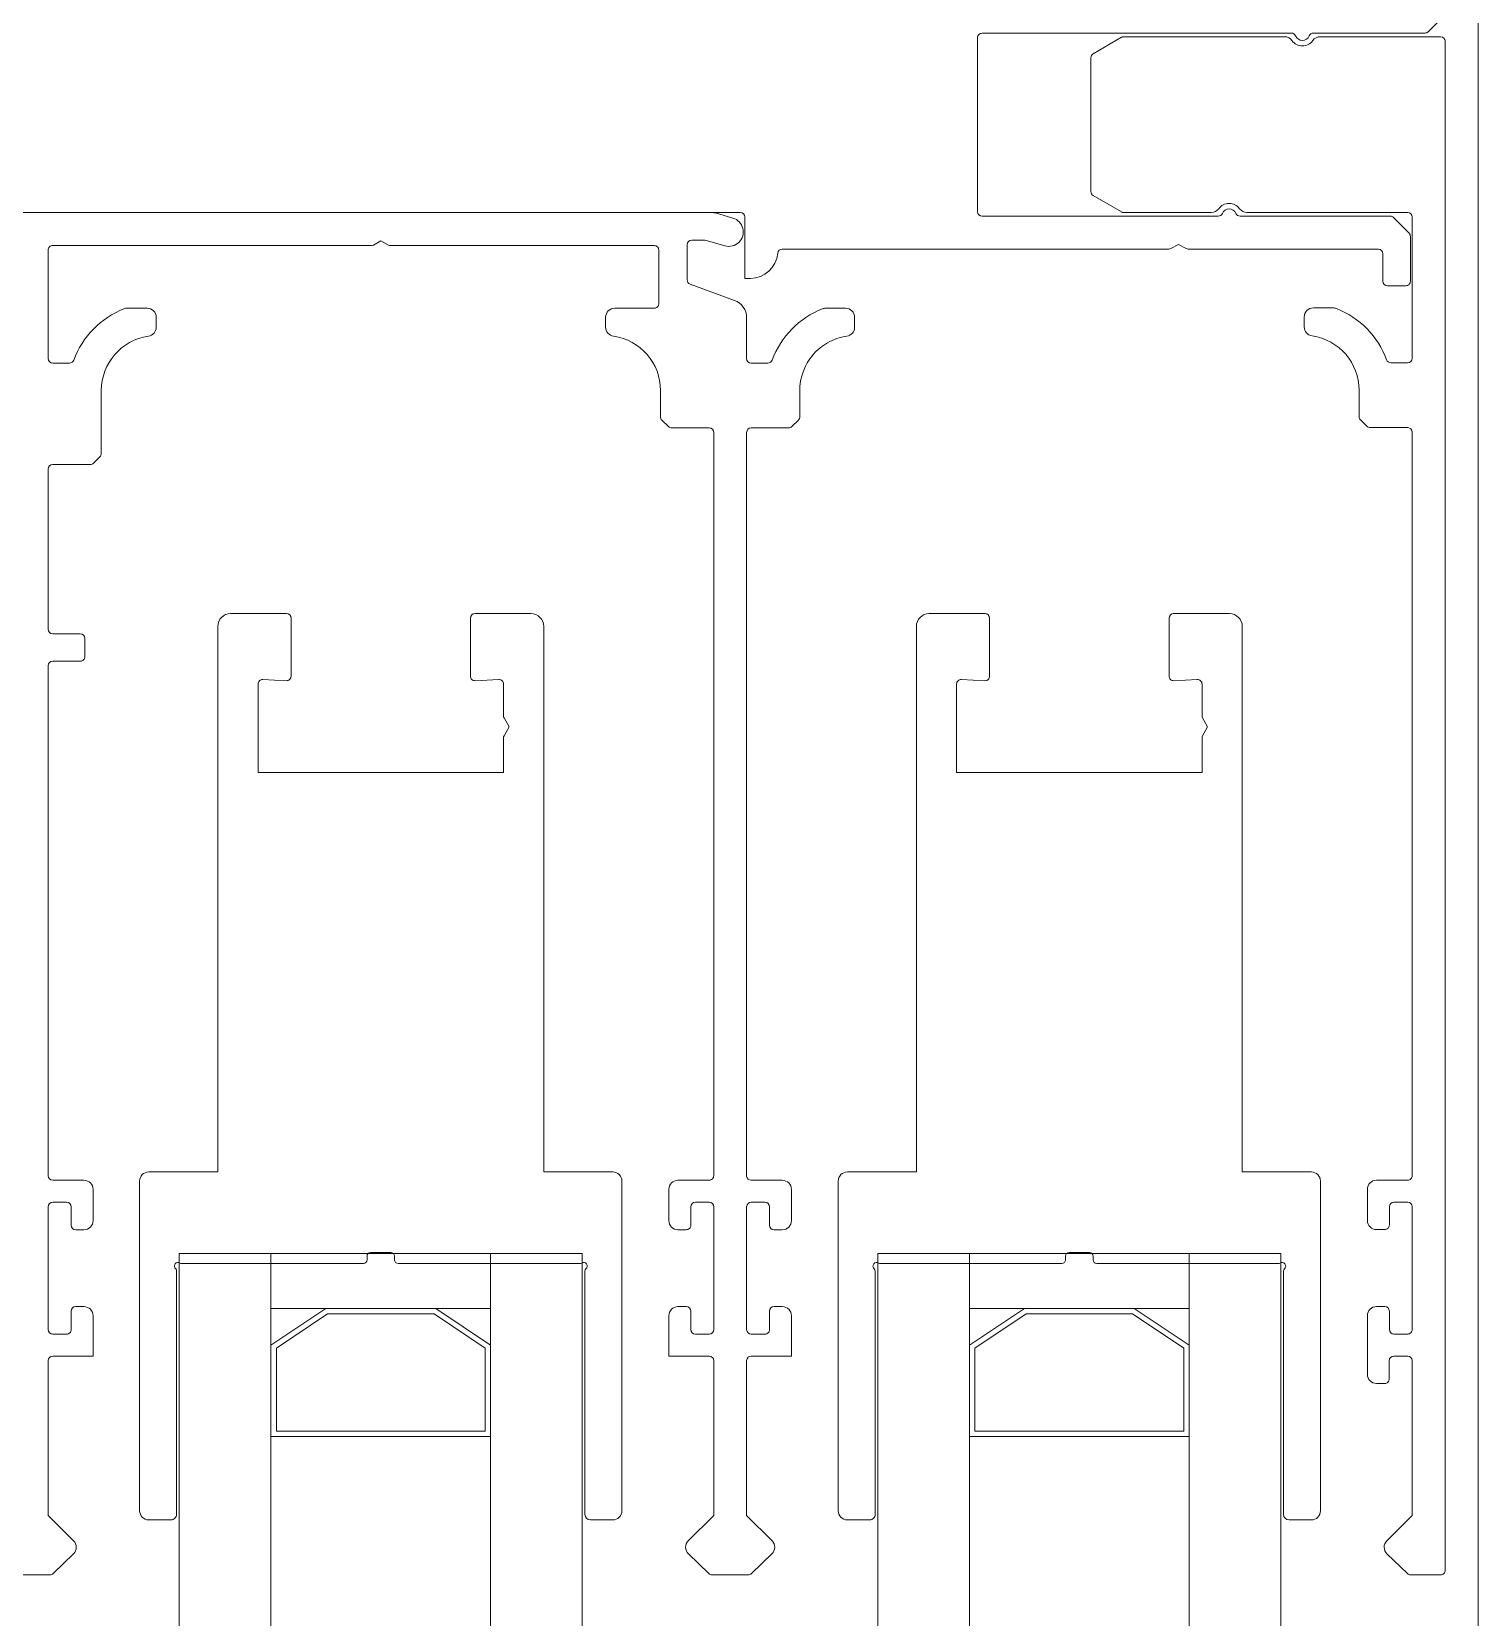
# Model space of a CAD drawing. Header units: centimetres. Extents: x 394264 to 551709, y 50011 to 59011.
# Drawn here: x 518589.61 to 518597.51, y 53870.54 to 53879.19 of the extents above; entities that cross this region are included whole.
import ezdxf
from ezdxf.enums import TextEntityAlignment as Align

# ---------------------------------------------------------------- set-up
doc = ezdxf.new("R2010")
doc.units = ezdxf.units.CM
doc.layers.get('0').update_dxf_attribs({"lineweight": 9})
for name, color, linetype, lineweight in [('0-KRCN-MİMARİ-220526', 8, 'Continuous', 9), ('A_Pencere Doğrama-Ex', 140, 'Continuous', 15), ('M00_Mahal_No$0$MH_Alan', 51, 'Continuous', 9)]:
    doc.layers.add(name, color=color, linetype=linetype, lineweight=lineweight)
doc.styles.add('M00_Mahal_No$0$Kalin01', font='swissk.ttf')
doc.styles.add('M00_Mahal_No$0$Normal', font='swiss.ttf')
doc.styles.add('MAHAL', font='swissc.ttf')

# ---------------------------------------------------------------- blocks, each defined once
blk = doc.blocks.new('1_etap')
at = {"color": 8}
for p, q in [((1439.8119, 1559.9127), (1439.7266, 1559.8273)), ((1439.8119, 1559.9127), (1439.7266, 1559.8273)), ((1438.9795, 1559.82), (1437.2908, 1559.82)), ((1438.9795, 1559.82), (1437.2908, 1559.82)), ((1439.7089, 1559.82), (1439.0995, 1559.82)), ((1439.7089, 1559.82), (1439.0995, 1559.82)), ((1437.2658, 1559.795), (1437.2658, 1558.845)), ((1437.2658, 1559.795), (1437.2658, 1558.845)), ((1438.0517, 1559.7967), (1437.8968, 1559.7072)), ((1438.0517, 1559.7967), (1437.8968, 1559.7072)), ((1438.9418, 1559.8), (1438.0642, 1559.8)), ((1438.9418, 1559.8), (1438.0642, 1559.8)), ((1439.7943, 1559.8), (1439.1367, 1559.8)), ((1439.7943, 1559.8), (1439.1367, 1559.8)), ((1439.8193, 1551.425), (1439.8193, 1559.775)), ((1439.8193, 1551.425), (1439.8193, 1559.775)), ((1437.8843, 1559.6856), (1437.8843, 1558.9544)), ((1437.8843, 1559.6856), (1437.8843, 1558.9544)), ((1437.8968, 1558.9328), (1438.0517, 1558.8433)), ((1437.8968, 1558.9328), (1438.0517, 1558.8433)), ((1435.9698, 1558.84), (1430.4643, 1558.84)), ((1435.9698, 1558.84), (1430.4643, 1558.84)), ((1435.796, 1558.84), (1430.5691, 1558.84)), ((1435.796, 1558.84), (1430.5691, 1558.84)), ((1435.9292, 1558.8095), (1435.8519, 1558.832)), ((1435.9292, 1558.8095), (1435.8519, 1558.832)), ((1435.9948, 1558.48), (1435.9948, 1558.815)), ((1435.9948, 1558.48), (1435.9948, 1558.815)), ((1437.2908, 1558.82), (1438.5795, 1558.82)), ((1437.2908, 1558.82), (1438.5795, 1558.82)), ((1438.0642, 1558.84), (1438.5418, 1558.84)), ((1438.0642, 1558.84), (1438.5418, 1558.84)), ((1438.6995, 1558.82), (1439.5189, 1558.82)), ((1438.6995, 1558.82), (1439.5189, 1558.82)), ((1438.7367, 1558.84), (1439.6143, 1558.84)), ((1438.7367, 1558.84), (1439.6143, 1558.84)), ((1439.5366, 1558.8127), (1439.6219, 1558.7273)), ((1439.5366, 1558.8127), (1439.6219, 1558.7273)), ((1439.6393, 1558.815), (1439.6392, 1558.0441)), ((1439.6393, 1558.815), (1439.6392, 1558.0441)), ((1434.0071, 1558.6846), (1433.9656, 1558.6625)), ((1434.0071, 1558.6846), (1433.9656, 1558.6625)), ((1434.0486, 1558.6625), (1434.0071, 1558.6846)), ((1434.0486, 1558.6625), (1434.0071, 1558.6846)), ((1435.7045, 1558.6898), (1435.7628, 1558.6897)), ((1435.7045, 1558.6898), (1435.7628, 1558.6897)), ((1435.7907, 1558.6857), (1435.8852, 1558.6582)), ((1435.7907, 1558.6857), (1435.8852, 1558.6582)), ((1439.6293, 1558.7096), (1439.6293, 1558.465)), ((1439.6293, 1558.7096), (1439.6293, 1558.465)), ((1432.1899, 1558.6346), (1432.19, 1558.0426)), ((1432.1899, 1558.6346), (1432.19, 1558.0426)), ((1433.9539, 1558.6596), (1432.2149, 1558.6596)), ((1433.9539, 1558.6596), (1432.2149, 1558.6596)), ((1435.4994, 1558.6596), (1434.0604, 1558.6596)), ((1435.4994, 1558.6596), (1434.0604, 1558.6596)), ((1435.5244, 1558.3426), (1435.5244, 1558.6346)), ((1435.5244, 1558.3426), (1435.5244, 1558.6346)), ((1435.6793, 1558.4723), (1435.6794, 1558.6598)), ((1435.6793, 1558.4723), (1435.6794, 1558.6598)), ((1435.6794, 1558.6598), (1435.6795, 1558.6648)), ((1435.6794, 1558.6598), (1435.6795, 1558.6648)), ((1438.3092, 1558.64), (1436.1991, 1558.64)), ((1438.3092, 1558.64), (1436.1991, 1558.64)), ((1438.3625, 1558.665), (1438.321, 1558.6429)), ((1438.3625, 1558.665), (1438.321, 1558.6429)), ((1438.404, 1558.6429), (1438.3625, 1558.665)), ((1438.404, 1558.6429), (1438.3625, 1558.665)), ((1439.4543, 1558.64), (1438.4157, 1558.64)), ((1439.4543, 1558.64), (1438.4157, 1558.64)), ((1439.4793, 1558.465), (1439.4793, 1558.615)), ((1439.4793, 1558.465), (1439.4793, 1558.615)), ((1435.9384, 1558.3603), (1435.6957, 1558.4488)), ((1435.9384, 1558.3603), (1435.6957, 1558.4488)), ((1436.0248, 1558.48), (1435.9948, 1558.48)), ((1436.0248, 1558.48), (1435.9948, 1558.48)), ((1439.6043, 1558.44), (1439.5043, 1558.44)), ((1439.6043, 1558.44), (1439.5043, 1558.44)), ((1432.6222, 1558.3176), (1432.73, 1558.3176)), ((1432.6222, 1558.3176), (1432.73, 1558.3176)), ((1432.78, 1558.2676), (1432.78, 1558.214)), ((1432.78, 1558.2676), (1432.78, 1558.214)), ((1435.2342, 1558.214), (1435.2342, 1558.2676)), ((1435.2342, 1558.214), (1435.2342, 1558.2676)), ((1435.2842, 1558.3176), (1435.4994, 1558.3176)), ((1435.2842, 1558.3176), (1435.4994, 1558.3176)), ((1436.004, 1558.0427), (1436.0042, 1558.2663)), ((1436.004, 1558.0427), (1436.0042, 1558.2663)), ((1436.5442, 1558.3174), (1436.4364, 1558.3174)), ((1436.5442, 1558.3174), (1436.4364, 1558.3174)), ((1436.5941, 1558.2138), (1436.5942, 1558.2673)), ((1436.5941, 1558.2138), (1436.5942, 1558.2673)), ((1439.0492, 1558.2691), (1439.0492, 1558.2155)), ((1439.0492, 1558.2691), (1439.0492, 1558.2155)), ((1439.207, 1558.3191), (1439.0992, 1558.3191)), ((1439.207, 1558.3191), (1439.0992, 1558.3191)), ((1432.215, 1558.0176), (1432.3063, 1558.0176)), ((1432.215, 1558.0176), (1432.3063, 1558.0176)), ((1436.1203, 1558.0176), (1436.029, 1558.0177)), ((1436.1203, 1558.0176), (1436.029, 1558.0177)), ((1439.6142, 1558.0191), (1439.5229, 1558.0191)), ((1439.6142, 1558.0191), (1439.5229, 1558.0191)), ((1432.48, 1557.8676), (1432.48, 1557.5239)), ((1432.48, 1557.8676), (1432.48, 1557.5239)), ((1435.5342, 1557.7239), (1435.5342, 1557.8676)), ((1435.5342, 1557.7239), (1435.5342, 1557.8676)), ((1436.2944, 1557.7239), (1436.2944, 1557.8676)), ((1436.2944, 1557.7239), (1436.2944, 1557.8676)), ((1439.3492, 1557.8691), (1439.3492, 1557.7254)), ((1439.3492, 1557.8691), (1439.3492, 1557.7254)), ((1435.5769, 1557.6709), (1435.5415, 1557.7062)), ((1435.5769, 1557.6709), (1435.5415, 1557.7062)), ((1435.7994, 1557.6636), (1435.5946, 1557.6636)), ((1435.7994, 1557.6636), (1435.5946, 1557.6636)), ((1436.0293, 1557.6636), (1436.2341, 1557.6636)), ((1436.0293, 1557.6636), (1436.2341, 1557.6636)), ((1436.2517, 1557.6709), (1436.2871, 1557.7062)), ((1436.2517, 1557.6709), (1436.2871, 1557.7062)), ((1439.3565, 1557.7077), (1439.3918, 1557.6723)), ((1439.3565, 1557.7077), (1439.3918, 1557.6723)), ((1439.4095, 1557.665), (1439.6143, 1557.665)), ((1439.4095, 1557.665), (1439.6143, 1557.665)), ((1435.8244, 1553.5796), (1435.8244, 1557.6386)), ((1435.8244, 1553.5796), (1435.8244, 1557.6386)), ((1436.0043, 1553.5779), (1436.0043, 1557.6386)), ((1436.0043, 1553.5779), (1436.0043, 1557.6386)), ((1439.6393, 1557.64), (1439.6393, 1553.58)), ((1439.6393, 1557.64), (1439.6393, 1553.58)), ((1432.4727, 1557.5062), (1432.4374, 1557.4709)), ((1432.4727, 1557.5062), (1432.4374, 1557.4709)), ((1432.1899, 1557.4386), (1432.1899, 1556.5646)), ((1432.1899, 1557.4386), (1432.1899, 1556.5646)), ((1432.4197, 1557.4636), (1432.2149, 1557.4636)), ((1432.4197, 1557.4636), (1432.2149, 1557.4636)), ((1433.4912, 1556.6496), (1433.1862, 1556.6496)), ((1433.4912, 1556.6496), (1433.1862, 1556.6496)), ((1433.4912, 1556.6496), (1433.1862, 1556.6496)), ((1433.4912, 1556.6496), (1433.1862, 1556.6496)), ((1433.5162, 1556.308), (1433.5162, 1556.6246)), ((1433.5162, 1556.308), (1433.5162, 1556.6246)), ((1433.5162, 1556.308), (1433.5162, 1556.6246)), ((1433.5162, 1556.308), (1433.5162, 1556.6246)), ((1434.4962, 1556.6246), (1434.4962, 1556.308)), ((1434.4962, 1556.6246), (1434.4962, 1556.308)), ((1434.4962, 1556.6246), (1434.4962, 1556.308)), ((1434.4962, 1556.6246), (1434.4962, 1556.308)), ((1434.8262, 1556.6496), (1434.5212, 1556.6496)), ((1434.8262, 1556.6496), (1434.5212, 1556.6496)), ((1434.8262, 1556.6496), (1434.5212, 1556.6496)), ((1434.8262, 1556.6496), (1434.5212, 1556.6496)), ((1437.3062, 1556.6496), (1437.0012, 1556.6496)), ((1437.3062, 1556.6496), (1437.0012, 1556.6496)), ((1437.3312, 1556.308), (1437.3312, 1556.6246)), ((1437.3312, 1556.308), (1437.3312, 1556.6246)), ((1438.3112, 1556.6246), (1438.3112, 1556.308)), ((1438.3112, 1556.6246), (1438.3112, 1556.308)), ((1438.6412, 1556.6496), (1438.3362, 1556.6496)), ((1438.6412, 1556.6496), (1438.3362, 1556.6496)), ((1432.2149, 1556.5396), (1432.3649, 1556.5396)), ((1432.2149, 1556.5396), (1432.3649, 1556.5396)), ((1433.1162, 1556.5796), (1433.1162, 1553.6)), ((1433.1162, 1556.5796), (1433.1162, 1553.6)), ((1433.1162, 1556.5796), (1433.1162, 1553.6)), ((1433.1162, 1556.5796), (1433.1162, 1553.6)), ((1434.8962, 1553.6), (1434.8962, 1556.5796)), ((1434.8962, 1553.6), (1434.8962, 1556.5796)), ((1434.8962, 1553.6), (1434.8962, 1556.5796)), ((1434.8962, 1553.6), (1434.8962, 1556.5796)), ((1436.9312, 1556.5796), (1436.9312, 1553.6)), ((1436.9312, 1556.5796), (1436.9312, 1553.6)), ((1438.7112, 1553.6), (1438.7112, 1556.5796)), ((1438.7112, 1553.6), (1438.7112, 1556.5796)), ((1432.3899, 1556.5146), (1432.3899, 1556.4146)), ((1432.3899, 1556.5146), (1432.3899, 1556.4146)), ((1432.1899, 1556.3646), (1432.1899, 1553.5796)), ((1432.1899, 1556.3646), (1432.1899, 1553.5796)), ((1432.3649, 1556.3896), (1432.2149, 1556.3896)), ((1432.3649, 1556.3896), (1432.2149, 1556.3896)), ((1433.336, 1555.7816), (1433.336, 1556.2647)), ((1433.336, 1555.7816), (1433.336, 1556.2647)), ((1433.336, 1555.7816), (1433.336, 1556.2647)), ((1433.336, 1555.7816), (1433.336, 1556.2647)), ((1433.3623, 1556.2897), (1433.4899, 1556.283)), ((1433.3623, 1556.2897), (1433.4899, 1556.283)), ((1433.3623, 1556.2897), (1433.4899, 1556.283)), ((1433.3623, 1556.2897), (1433.4899, 1556.283)), ((1434.5225, 1556.283), (1434.6502, 1556.2897)), ((1434.5225, 1556.283), (1434.6502, 1556.2897)), ((1434.5225, 1556.283), (1434.6502, 1556.2897)), ((1434.5225, 1556.283), (1434.6502, 1556.2897)), ((1434.6765, 1556.2647), (1434.6765, 1556.0919)), ((1434.6765, 1556.2647), (1434.6765, 1556.0919)), ((1434.6765, 1556.2647), (1434.6765, 1556.0919)), ((1434.6765, 1556.2647), (1434.6765, 1556.0919)), ((1437.151, 1555.7816), (1437.151, 1556.2647)), ((1437.151, 1555.7816), (1437.151, 1556.2647)), ((1437.1773, 1556.2897), (1437.3049, 1556.283)), ((1437.1773, 1556.2897), (1437.3049, 1556.283)), ((1438.3375, 1556.283), (1438.4652, 1556.2897)), ((1438.3375, 1556.283), (1438.4652, 1556.2897)), ((1438.4915, 1556.2647), (1438.4915, 1556.0919)), ((1438.4915, 1556.2647), (1438.4915, 1556.0919)), ((1434.6796, 1556.0797), (1434.7065, 1556.0313)), ((1434.6796, 1556.0797), (1434.7065, 1556.0313)), ((1434.6796, 1556.0797), (1434.7065, 1556.0313)), ((1434.6796, 1556.0797), (1434.7065, 1556.0313)), ((1434.7065, 1556.0313), (1434.6796, 1555.9828)), ((1434.7065, 1556.0313), (1434.6796, 1555.9828)), ((1434.7065, 1556.0313), (1434.6796, 1555.9828)), ((1434.7065, 1556.0313), (1434.6796, 1555.9828)), ((1438.4946, 1556.0797), (1438.5215, 1556.0313)), ((1438.4946, 1556.0797), (1438.5215, 1556.0313)), ((1438.5215, 1556.0313), (1438.4946, 1555.9828)), ((1438.5215, 1556.0313), (1438.4946, 1555.9828)), ((1434.6765, 1555.9707), (1434.6765, 1555.7816)), ((1434.6765, 1555.9707), (1434.6765, 1555.7816)), ((1434.6765, 1555.9707), (1434.6765, 1555.7816)), ((1434.6765, 1555.9707), (1434.6765, 1555.7816)), ((1438.4915, 1555.9707), (1438.4915, 1555.7816)), ((1438.4915, 1555.9707), (1438.4915, 1555.7816)), ((1434.6765, 1555.7816), (1433.336, 1555.7816)), ((1434.6765, 1555.7816), (1433.336, 1555.7816)), ((1434.6765, 1555.7816), (1433.336, 1555.7816)), ((1434.6765, 1555.7816), (1433.336, 1555.7816)), ((1438.4915, 1555.7816), (1437.151, 1555.7816)), ((1438.4915, 1555.7816), (1437.151, 1555.7816)), ((1433.1162, 1553.6), (1432.7392, 1553.6)), ((1433.1162, 1553.6), (1432.7392, 1553.6)), ((1433.1162, 1553.6), (1432.7392, 1553.6)), ((1433.1162, 1553.6), (1432.7392, 1553.6)), ((1435.2732, 1553.6), (1434.8962, 1553.6)), ((1435.2732, 1553.6), (1434.8962, 1553.6)), ((1435.2732, 1553.6), (1434.8962, 1553.6)), ((1435.2732, 1553.6), (1434.8962, 1553.6)), ((1436.9312, 1553.6), (1436.5542, 1553.6)), ((1436.9312, 1553.6), (1436.5542, 1553.6)), ((1439.0882, 1553.6), (1438.7112, 1553.6)), ((1439.0882, 1553.6), (1438.7112, 1553.6)), ((1432.2149, 1553.5546), (1432.385, 1553.5546)), ((1432.2149, 1553.5546), (1432.385, 1553.5546)), ((1432.435, 1553.5046), (1432.435, 1553.3346)), ((1432.435, 1553.5046), (1432.435, 1553.3346)), ((1432.6892, 1553.55), (1432.6892, 1551.75)), ((1432.6892, 1553.55), (1432.6892, 1551.75)), ((1432.6892, 1553.55), (1432.6892, 1551.75)), ((1432.6892, 1553.55), (1432.6892, 1551.75)), ((1435.3232, 1551.75), (1435.3232, 1553.55)), ((1435.3232, 1551.75), (1435.3232, 1553.55)), ((1435.3232, 1551.75), (1435.3232, 1553.55)), ((1435.3232, 1551.75), (1435.3232, 1553.55)), ((1435.5794, 1553.3346), (1435.5794, 1553.5046)), ((1435.5794, 1553.3346), (1435.5794, 1553.5046)), ((1435.6294, 1553.5546), (1435.7994, 1553.5546)), ((1435.6294, 1553.5546), (1435.7994, 1553.5546)), ((1436.1992, 1553.5546), (1436.0292, 1553.5546)), ((1436.1992, 1553.5546), (1436.0292, 1553.5546)), ((1436.2492, 1553.3346), (1436.2492, 1553.5046)), ((1436.2492, 1553.3346), (1436.2492, 1553.5046)), ((1436.5042, 1553.55), (1436.5042, 1551.75)), ((1436.5042, 1553.55), (1436.5042, 1551.75)), ((1439.1382, 1551.75), (1439.1382, 1553.55)), ((1439.1382, 1551.75), (1439.1382, 1553.55)), ((1439.3943, 1553.505), (1439.3943, 1553.335)), ((1439.3943, 1553.505), (1439.3943, 1553.335)), ((1439.6143, 1553.555), (1439.4443, 1553.555)), ((1439.6143, 1553.555), (1439.4443, 1553.555)), ((1432.19, 1553.4096), (1432.19, 1552.7396)), ((1432.19, 1553.4096), (1432.19, 1552.7396)), ((1432.2904, 1553.4346), (1432.215, 1553.4346)), ((1432.2904, 1553.4346), (1432.215, 1553.4346)), ((1432.3154, 1553.3096), (1432.3154, 1553.4096)), ((1432.3154, 1553.3096), (1432.3154, 1553.4096)), ((1435.6993, 1553.4096), (1435.6993, 1553.3096)), ((1435.6993, 1553.4096), (1435.6993, 1553.3096)), ((1435.7994, 1553.4346), (1435.7243, 1553.4346)), ((1435.7994, 1553.4346), (1435.7243, 1553.4346)), ((1435.8244, 1552.7396), (1435.8244, 1553.4096)), ((1435.8244, 1552.7396), (1435.8244, 1553.4096)), ((1436.0043, 1552.7379), (1436.0043, 1553.4112)), ((1436.0043, 1552.7379), (1436.0043, 1553.4112)), ((1436.0292, 1553.4346), (1436.1043, 1553.4346)), ((1436.0292, 1553.4346), (1436.1043, 1553.4346)), ((1436.1293, 1553.4096), (1436.1293, 1553.3096)), ((1436.1293, 1553.4096), (1436.1293, 1553.3096)), ((1439.5142, 1553.31), (1439.5142, 1553.41)), ((1439.5142, 1553.31), (1439.5142, 1553.41)), ((1439.5392, 1553.435), (1439.6143, 1553.435)), ((1439.5392, 1553.435), (1439.6143, 1553.435)), ((1439.6393, 1553.41), (1439.6393, 1552.74)), ((1439.6393, 1553.41), (1439.6393, 1552.74)), ((1432.385, 1553.2846), (1432.3404, 1553.2846)), ((1432.385, 1553.2846), (1432.3404, 1553.2846)), ((1435.6743, 1553.2846), (1435.6294, 1553.2846)), ((1435.6743, 1553.2846), (1435.6294, 1553.2846)), ((1436.1543, 1553.2846), (1436.1992, 1553.2846)), ((1436.1543, 1553.2846), (1436.1992, 1553.2846)), ((1439.4443, 1553.285), (1439.4892, 1553.285)), ((1439.4443, 1553.285), (1439.4892, 1553.285)), ((1433.9311, 1553.12), (1433.9311, 1553.14)), ((1433.9311, 1553.12), (1433.9311, 1553.14)), ((1433.9311, 1553.12), (1433.9311, 1553.14)), ((1433.9311, 1553.12), (1433.9311, 1553.14)), ((1433.9511, 1553.16), (1434.0611, 1553.16)), ((1433.9511, 1553.16), (1434.0611, 1553.16)), ((1433.9511, 1553.16), (1434.0611, 1553.16)), ((1433.9511, 1553.16), (1434.0611, 1553.16)), ((1434.0811, 1553.14), (1434.0811, 1553.12)), ((1434.0811, 1553.14), (1434.0811, 1553.12)), ((1434.0811, 1553.14), (1434.0811, 1553.12)), ((1434.0811, 1553.14), (1434.0811, 1553.12)), ((1437.7461, 1553.12), (1437.7461, 1553.14)), ((1437.7461, 1553.12), (1437.7461, 1553.14)), ((1437.7661, 1553.16), (1437.8761, 1553.16)), ((1437.7661, 1553.16), (1437.8761, 1553.16)), ((1437.8961, 1553.14), (1437.8961, 1553.12)), ((1437.8961, 1553.14), (1437.8961, 1553.12)), ((1432.8911, 1551.73), (1432.8911, 1553.0584)), ((1432.8911, 1551.73), (1432.8911, 1553.0584)), ((1432.8911, 1551.73), (1432.8911, 1553.0584)), ((1432.8911, 1551.73), (1432.8911, 1553.0584)), ((1432.9185, 1553.1), (1433.9111, 1553.1)), ((1432.9185, 1553.1), (1433.9111, 1553.1)), ((1432.9185, 1553.1), (1433.9111, 1553.1)), ((1432.9185, 1553.1), (1433.9111, 1553.1)), ((1434.1011, 1553.1), (1435.0939, 1553.1)), ((1434.1011, 1553.1), (1435.0939, 1553.1)), ((1434.1011, 1553.1), (1435.0939, 1553.1)), ((1434.1011, 1553.1), (1435.0939, 1553.1)), ((1435.1214, 1553.0584), (1435.1214, 1551.73)), ((1435.1214, 1553.0584), (1435.1214, 1551.73)), ((1435.1214, 1553.0584), (1435.1214, 1551.73)), ((1435.1214, 1553.0584), (1435.1214, 1551.73)), ((1436.7061, 1551.73), (1436.7061, 1553.0584)), ((1436.7061, 1551.73), (1436.7061, 1553.0584)), ((1436.7335, 1553.1), (1437.7261, 1553.1)), ((1436.7335, 1553.1), (1437.7261, 1553.1)), ((1437.9161, 1553.1), (1438.9089, 1553.1)), ((1437.9161, 1553.1), (1438.9089, 1553.1)), ((1438.9364, 1553.0584), (1438.9364, 1551.73)), ((1438.9364, 1553.0584), (1438.9364, 1551.73)), ((1432.3154, 1552.7396), (1432.3154, 1552.8396)), ((1432.3154, 1552.7396), (1432.3154, 1552.8396)), ((1432.3404, 1552.8646), (1432.3854, 1552.8646)), ((1432.3404, 1552.8646), (1432.3854, 1552.8646)), ((1432.4354, 1552.8146), (1432.4354, 1552.5946)), ((1432.4354, 1552.8146), (1432.4354, 1552.5946)), ((1435.5794, 1552.5946), (1435.5794, 1552.8146)), ((1435.5794, 1552.5946), (1435.5794, 1552.8146)), ((1435.6294, 1552.8646), (1435.6743, 1552.8646)), ((1435.6294, 1552.8646), (1435.6743, 1552.8646)), ((1435.6993, 1552.8396), (1435.6993, 1552.7396)), ((1435.6993, 1552.8396), (1435.6993, 1552.7396)), ((1436.1293, 1552.8396), (1436.1293, 1552.7396)), ((1436.1293, 1552.8396), (1436.1293, 1552.7396)), ((1436.1992, 1552.8646), (1436.1543, 1552.8646)), ((1436.1992, 1552.8646), (1436.1543, 1552.8646)), ((1436.2492, 1552.5946), (1436.2492, 1552.8146)), ((1436.2492, 1552.5946), (1436.2492, 1552.8146)), ((1439.3943, 1552.815), (1439.3943, 1552.495)), ((1439.3943, 1552.815), (1439.3943, 1552.495)), ((1439.4892, 1552.865), (1439.4443, 1552.865)), ((1439.4892, 1552.865), (1439.4443, 1552.865)), ((1439.5142, 1552.74), (1439.5142, 1552.84)), ((1439.5142, 1552.74), (1439.5142, 1552.84)), ((1432.215, 1552.7146), (1432.2904, 1552.7146)), ((1432.215, 1552.7146), (1432.2904, 1552.7146)), ((1435.7243, 1552.7146), (1435.7994, 1552.7146)), ((1435.7243, 1552.7146), (1435.7994, 1552.7146)), ((1436.1043, 1552.7146), (1436.0292, 1552.7146)), ((1436.1043, 1552.7146), (1436.0292, 1552.7146)), ((1439.6143, 1552.715), (1439.5392, 1552.715)), ((1439.6143, 1552.715), (1439.5392, 1552.715)), ((1432.1899, 1552.5696), (1432.1899, 1551.7244)), ((1432.1899, 1552.5696), (1432.1899, 1551.7244)), ((1432.4354, 1552.5946), (1432.2149, 1552.5946)), ((1432.4354, 1552.5946), (1432.2149, 1552.5946)), ((1435.7994, 1552.5946), (1435.5794, 1552.5946)), ((1435.7994, 1552.5946), (1435.5794, 1552.5946)), ((1435.8244, 1551.7244), (1435.8244, 1552.5696)), ((1435.8244, 1551.7244), (1435.8244, 1552.5696)), ((1436.0043, 1551.7243), (1436.0043, 1552.5712)), ((1436.0043, 1551.7243), (1436.0043, 1552.5712)), ((1436.0292, 1552.5946), (1436.2492, 1552.5946)), ((1436.0292, 1552.5946), (1436.2492, 1552.5946)), ((1439.5138, 1552.47), (1439.5138, 1552.57)), ((1439.5138, 1552.47), (1439.5138, 1552.57)), ((1439.5388, 1552.595), (1439.6143, 1552.595)), ((1439.5388, 1552.595), (1439.6143, 1552.595)), ((1439.6393, 1552.57), (1439.6393, 1551.7247)), ((1439.6393, 1552.57), (1439.6393, 1551.7247)), ((1439.4443, 1552.445), (1439.4888, 1552.445)), ((1439.4443, 1552.445), (1439.4888, 1552.445)), ((1432.3287, 1551.5855), (1432.1899, 1551.7244)), ((1432.3287, 1551.5855), (1432.1899, 1551.7244)), ((1432.7392, 1551.7), (1432.8611, 1551.7)), ((1432.7392, 1551.7), (1432.8611, 1551.7)), ((1432.7392, 1551.7), (1432.8611, 1551.7)), ((1432.7392, 1551.7), (1432.8611, 1551.7)), ((1435.1514, 1551.7), (1435.2732, 1551.7)), ((1435.1514, 1551.7), (1435.2732, 1551.7)), ((1435.1514, 1551.7), (1435.2732, 1551.7)), ((1435.1514, 1551.7), (1435.2732, 1551.7)), ((1435.8244, 1551.7244), (1435.6855, 1551.5855)), ((1435.8244, 1551.7244), (1435.6855, 1551.5855)), ((1436.1431, 1551.5855), (1436.0043, 1551.7243)), ((1436.1431, 1551.5855), (1436.0043, 1551.7243)), ((1436.5542, 1551.7), (1436.6761, 1551.7)), ((1436.5542, 1551.7), (1436.6761, 1551.7)), ((1438.9664, 1551.7), (1439.0882, 1551.7)), ((1438.9664, 1551.7), (1439.0882, 1551.7)), ((1439.6393, 1551.7247), (1439.5006, 1551.586)), ((1439.6393, 1551.7247), (1439.5006, 1551.586)), ((1432.2168, 1551.4066), (1432.3281, 1551.5142)), ((1432.2168, 1551.4066), (1432.3281, 1551.5142)), ((1435.6861, 1551.5142), (1435.7975, 1551.4066)), ((1435.6861, 1551.5142), (1435.7975, 1551.4066)), ((1436.0311, 1551.4066), (1436.1425, 1551.5142)), ((1436.0311, 1551.4066), (1436.1425, 1551.5142)), ((1439.5012, 1551.5147), (1439.6125, 1551.407)), ((1439.5012, 1551.5147), (1439.6125, 1551.407)), ((1432.0005, 1551.3996), (1432.1994, 1551.3996)), ((1432.0005, 1551.3996), (1432.1994, 1551.3996)), ((1435.8148, 1551.3996), (1436.0137, 1551.3996)), ((1435.8148, 1551.3996), (1436.0137, 1551.3996)), ((1439.6299, 1551.4), (1439.7943, 1551.4)), ((1439.6299, 1551.4), (1439.7943, 1551.4))]:
    blk.add_line(p, q, dxfattribs=at)
for points in [[(1433.4061, 1209.4), (1433.4061, 1553.1545), (1432.9061, 1553.1545), (1432.9061, 1209.4)], [(1433.4061, 1553.1545), (1433.4061, 1552.8545), (1434.6061, 1552.8545), (1434.6061, 1553.1545)], [(1435.1061, 1209.4), (1435.1061, 1553.1545), (1434.6061, 1553.1545), (1434.6061, 1209.4)], [(1437.2211, 1209.4), (1437.2211, 1553.1545), (1436.7211, 1553.1545), (1436.7211, 1209.4)], [(1437.2211, 1553.1545), (1437.2211, 1552.8545), (1438.4211, 1552.8545), (1438.4211, 1553.1545)], [(1438.9211, 1209.4), (1438.9211, 1553.1545), (1438.4211, 1553.1545), (1438.4211, 1209.4)], [(1434.6061, 1552.6545), (1434.3061, 1552.8545), (1433.7061, 1552.8545), (1433.4061, 1552.6545), (1433.4061, 1552.1545), (1434.6061, 1552.1545)], [(1434.5761, 1552.6385), (1434.297, 1552.8245), (1433.7152, 1552.8245), (1433.4361, 1552.6385), (1433.4361, 1552.1845), (1434.5761, 1552.1845)], [(1438.4211, 1552.6545), (1438.1211, 1552.8545), (1437.5211, 1552.8545), (1437.2211, 1552.6545), (1437.2211, 1552.1545), (1438.4211, 1552.1545)], [(1438.3911, 1552.6385), (1438.112, 1552.8245), (1437.5302, 1552.8245), (1437.2511, 1552.6385), (1437.2511, 1552.1845), (1438.3911, 1552.1845)]]:
    blk.add_lwpolyline(points, close=True, dxfattribs=at)
for centre, radius, start, end in [((1437.2908, 1559.795), 0.025, 90, 180), ((1437.2908, 1559.795), 0.025, 90, 180), ((1438.9795, 1559.795), 0.025, 22.61986, 90), ((1438.9795, 1559.795), 0.025, 22.61986, 90), ((1439.0995, 1559.795), 0.025, 90, 157.38014), ((1439.0995, 1559.795), 0.025, 90, 157.38014), ((1439.7089, 1559.845), 0.025, 270, 315), ((1439.7089, 1559.845), 0.025, 270, 315), ((1438.0642, 1559.775), 0.025, 90, 120), ((1438.0642, 1559.775), 0.025, 90, 120), ((1438.9418, 1559.75), 0.05, 35.68533, 90), ((1438.9418, 1559.75), 0.05, 35.68533, 90), ((1439.0393, 1559.82), 0.07, 215.68533, 324.31467), ((1439.0393, 1559.82), 0.07, 215.68533, 324.31467), ((1439.0395, 1559.82), 0.04, 202.61986, 337.38014), ((1439.0395, 1559.82), 0.04, 202.61986, 337.38014), ((1439.1367, 1559.75), 0.05, 90, 144.31467), ((1439.1367, 1559.75), 0.05, 90, 144.31467), ((1439.7943, 1559.775), 0.025, 0, 90), ((1439.7943, 1559.775), 0.025, 0, 90), ((1437.9093, 1559.6856), 0.025, 120, 180), ((1437.9093, 1559.6856), 0.025, 120, 180), ((1437.9093, 1558.9544), 0.025, 180, 240), ((1437.9093, 1558.9544), 0.025, 180, 240), ((1438.5418, 1558.89), 0.05, 270, 324.31467), ((1438.5418, 1558.89), 0.05, 270, 324.31467), ((1438.6393, 1558.82), 0.07, 35.68533, 144.31467), ((1438.6393, 1558.82), 0.07, 35.68533, 144.31467), ((1438.6395, 1558.82), 0.04, 22.61986, 157.38014), ((1438.6395, 1558.82), 0.04, 22.61986, 157.38014), ((1438.7367, 1558.89), 0.05, 215.68533, 270), ((1438.7367, 1558.89), 0.05, 215.68533, 270), ((1435.796, 1558.64), 0.2, 73.76178, 90), ((1435.796, 1558.64), 0.2, 73.76178, 90), ((1435.9072, 1558.7339), 0.0788, 253.76178, 73.76178), ((1435.9072, 1558.7339), 0.0788, 253.76178, 73.76178), ((1435.9698, 1558.815), 0.025, 0, 90), ((1435.9698, 1558.815), 0.025, 0, 90), ((1437.2908, 1558.845), 0.025, 180, 270), ((1437.2908, 1558.845), 0.025, 180, 270), ((1438.0642, 1558.865), 0.025, 240, 270), ((1438.0642, 1558.865), 0.025, 240, 270), ((1438.5795, 1558.845), 0.025, 270, 337.38014), ((1438.5795, 1558.845), 0.025, 270, 337.38014), ((1438.6995, 1558.845), 0.025, 202.61986, 270), ((1438.6995, 1558.845), 0.025, 202.61986, 270), ((1439.5189, 1558.795), 0.025, 45, 90), ((1439.5189, 1558.795), 0.025, 45, 90), ((1439.6143, 1558.815), 0.025, 0, 90), ((1439.6143, 1558.815), 0.025, 0, 90), ((1435.7045, 1558.6648), 0.025, 89.96769, 179.96769), ((1435.7045, 1558.6648), 0.025, 89.96769, 179.96769), ((1435.7627, 1558.5897), 0.1, 73.76178, 89.96769), ((1435.7627, 1558.5897), 0.1, 73.76178, 89.96769), ((1439.6043, 1558.7096), 0.025, 0, 45), ((1439.6043, 1558.7096), 0.025, 0, 45), ((1432.2149, 1558.6346), 0.025, 90, 180.00769), ((1432.2149, 1558.6346), 0.025, 90, 180.00769), ((1433.9539, 1558.6846), 0.025, 270, 298), ((1433.9539, 1558.6846), 0.025, 270, 298), ((1434.0604, 1558.6846), 0.025, 242, 270), ((1434.0604, 1558.6846), 0.025, 242, 270), ((1435.4994, 1558.6346), 0.025, 0, 90), ((1435.4994, 1558.6346), 0.025, 0, 90), ((1436.0248, 1558.63), 0.15, 270, 355.0829), ((1436.0248, 1558.63), 0.15, 270, 355.0829), ((1436.1991, 1558.615), 0.025, 90, 175.0829), ((1436.1991, 1558.615), 0.025, 90, 175.0829), ((1438.3092, 1558.665), 0.025, 270, 298.00945), ((1438.3092, 1558.665), 0.025, 270, 298.00945), ((1438.4157, 1558.665), 0.025, 241.99055, 270), ((1438.4157, 1558.665), 0.025, 241.99055, 270), ((1439.4543, 1558.615), 0.025, 0, 90), ((1439.4543, 1558.615), 0.025, 0, 90), ((1435.7043, 1558.4723), 0.025, 179.96769, 249.96769), ((1435.7043, 1558.4723), 0.025, 179.96769, 249.96769), ((1439.5043, 1558.465), 0.025, 180, 270), ((1439.5043, 1558.465), 0.025, 180, 270), ((1439.6043, 1558.465), 0.025, 270, 0), ((1439.6043, 1558.465), 0.025, 270, 0), ((1435.4994, 1558.3426), 0.025, 270, 0), ((1435.4994, 1558.3426), 0.025, 270, 0), ((1435.9042, 1558.2663), 0.1, 359.96769, 69.96769), ((1435.9042, 1558.2663), 0.1, 359.96769, 69.96769), ((1432.78, 1557.8676), 0.48, 111.5289, 159.7245), ((1432.78, 1557.8676), 0.48, 111.5289, 159.7245), ((1432.6222, 1558.2676), 0.05, 90, 111.5289), ((1432.6222, 1558.2676), 0.05, 90, 111.5289), ((1432.73, 1558.2676), 0.05, 0, 90), ((1432.73, 1558.2676), 0.05, 0, 90), ((1435.2842, 1558.2676), 0.05, 90, 180), ((1435.2842, 1558.2676), 0.05, 90, 180), ((1436.5939, 1557.8673), 0.48, 111.4966, 159.69219), ((1436.5939, 1557.8673), 0.48, 111.4966, 159.69219), ((1436.4364, 1558.2674), 0.05, 89.96769, 111.4966), ((1436.4364, 1558.2674), 0.05, 89.96769, 111.4966), ((1436.5442, 1558.2674), 0.05, 359.96769, 89.96769), ((1436.5442, 1558.2674), 0.05, 359.96769, 89.96769), ((1439.0992, 1558.2691), 0.05, 90, 180), ((1439.0992, 1558.2691), 0.05, 90, 180), ((1439.207, 1558.2691), 0.05, 68.4711, 90), ((1439.207, 1558.2691), 0.05, 68.4711, 90), ((1439.0492, 1557.8691), 0.48, 20.2755, 68.4711), ((1439.0492, 1557.8691), 0.48, 20.2755, 68.4711), ((1432.78, 1557.8676), 0.3, 98.21321, 180), ((1432.78, 1557.8676), 0.3, 98.21321, 180), ((1432.73, 1558.214), 0.05, 278.21321, 0), ((1432.73, 1558.214), 0.05, 278.21321, 0), ((1435.2842, 1558.214), 0.05, 180, 261.78679), ((1435.2842, 1558.214), 0.05, 180, 261.78679), ((1435.2342, 1557.8676), 0.3, 0, 81.78679), ((1435.2342, 1557.8676), 0.3, 0, 81.78679), ((1436.5939, 1557.8673), 0.3, 98.1809, 119.58649), ((1436.5939, 1557.8673), 0.3, 98.1809, 119.58649), ((1436.5441, 1558.2138), 0.05, 278.1809, 359.96769), ((1436.5441, 1558.2138), 0.05, 278.1809, 359.96769), ((1439.0992, 1558.2155), 0.05, 180, 261.78679), ((1439.0992, 1558.2155), 0.05, 180, 261.78679), ((1439.0492, 1557.8691), 0.3, 0, 81.78679), ((1439.0492, 1557.8691), 0.3, 0, 81.78679), ((1436.5944, 1557.8676), 0.3, 119.69636, 180), ((1436.5944, 1557.8676), 0.3, 119.69636, 180), ((1432.215, 1558.0426), 0.025, 180.00769, 270), ((1432.215, 1558.0426), 0.025, 180.00769, 270), ((1432.3063, 1558.0426), 0.025, 270, 339.7245), ((1432.3063, 1558.0426), 0.025, 270, 339.7245), ((1436.029, 1558.0427), 0.025, 179.96769, 269.96769), ((1436.029, 1558.0427), 0.025, 179.96769, 269.96769), ((1436.1203, 1558.0426), 0.025, 269.96769, 339.69219), ((1436.1203, 1558.0426), 0.025, 269.96769, 339.69219), ((1439.5229, 1558.0441), 0.025, 200.2755, 270), ((1439.5229, 1558.0441), 0.025, 200.2755, 270), ((1439.6142, 1558.0441), 0.025, 270, 359.99223), ((1439.6142, 1558.0441), 0.025, 270, 359.99223), ((1435.5592, 1557.7239), 0.025, 180, 225), ((1435.5592, 1557.7239), 0.025, 180, 225), ((1435.5946, 1557.6886), 0.025, 225, 270), ((1435.5946, 1557.6886), 0.025, 225, 270), ((1435.7994, 1557.6386), 0.025, 0, 90), ((1435.7994, 1557.6386), 0.025, 0, 90), ((1436.0293, 1557.6386), 0.025, 90, 180), ((1436.0293, 1557.6386), 0.025, 90, 180), ((1436.2341, 1557.6886), 0.025, 270, 315), ((1436.2341, 1557.6886), 0.025, 270, 315), ((1436.2694, 1557.7239), 0.025, 315, 0), ((1436.2694, 1557.7239), 0.025, 315, 0), ((1439.3742, 1557.7254), 0.025, 180, 225), ((1439.3742, 1557.7254), 0.025, 180, 225), ((1439.4095, 1557.69), 0.025, 225, 270), ((1439.4095, 1557.69), 0.025, 225, 270), ((1439.6143, 1557.64), 0.025, 0, 90), ((1439.6143, 1557.64), 0.025, 0, 90), ((1432.4197, 1557.4886), 0.025, 270, 315), ((1432.4197, 1557.4886), 0.025, 270, 315), ((1432.455, 1557.5239), 0.025, 315, 0), ((1432.455, 1557.5239), 0.025, 315, 0), ((1432.2149, 1557.4386), 0.025, 90, 180), ((1432.2149, 1557.4386), 0.025, 90, 180), ((1433.1862, 1556.5796), 0.07, 90, 180), ((1433.1862, 1556.5796), 0.07, 90, 180), ((1433.1862, 1556.5796), 0.07, 90, 180), ((1433.1862, 1556.5796), 0.07, 90, 180), ((1433.4912, 1556.6246), 0.025, 0, 90), ((1433.4912, 1556.6246), 0.025, 0, 90), ((1433.4912, 1556.6246), 0.025, 0, 90), ((1433.4912, 1556.6246), 0.025, 0, 90), ((1434.5212, 1556.6246), 0.025, 90, 180), ((1434.5212, 1556.6246), 0.025, 90, 180), ((1434.5212, 1556.6246), 0.025, 90, 180), ((1434.5212, 1556.6246), 0.025, 90, 180), ((1434.8262, 1556.5796), 0.07, 0, 90), ((1434.8262, 1556.5796), 0.07, 0, 90), ((1434.8262, 1556.5796), 0.07, 0, 90), ((1434.8262, 1556.5796), 0.07, 0, 90), ((1437.0012, 1556.5796), 0.07, 90, 180), ((1437.0012, 1556.5796), 0.07, 90, 180), ((1437.3062, 1556.6246), 0.025, 0, 90), ((1437.3062, 1556.6246), 0.025, 0, 90), ((1438.3362, 1556.6246), 0.025, 90, 180), ((1438.3362, 1556.6246), 0.025, 90, 180), ((1438.6412, 1556.5796), 0.07, 0, 90), ((1438.6412, 1556.5796), 0.07, 0, 90), ((1432.2149, 1556.5646), 0.025, 180, 270), ((1432.2149, 1556.5646), 0.025, 180, 270), ((1432.3649, 1556.5146), 0.025, 0, 90), ((1432.3649, 1556.5146), 0.025, 0, 90), ((1432.2149, 1556.3646), 0.025, 90, 180), ((1432.2149, 1556.3646), 0.025, 90, 180), ((1432.3649, 1556.4146), 0.025, 270, 0), ((1432.3649, 1556.4146), 0.025, 270, 0), ((1433.361, 1556.2647), 0.025, 87, 180), ((1433.361, 1556.2647), 0.025, 87, 180), ((1433.361, 1556.2647), 0.025, 87, 180), ((1433.361, 1556.2647), 0.025, 87, 180), ((1433.4912, 1556.308), 0.025, 267, 0), ((1433.4912, 1556.308), 0.025, 267, 0), ((1433.4912, 1556.308), 0.025, 267, 0), ((1433.4912, 1556.308), 0.025, 267, 0), ((1434.5212, 1556.308), 0.025, 180, 273), ((1434.5212, 1556.308), 0.025, 180, 273), ((1434.5212, 1556.308), 0.025, 180, 273), ((1434.5212, 1556.308), 0.025, 180, 273), ((1434.6515, 1556.2647), 0.025, 360, 93), ((1434.6515, 1556.2647), 0.025, 360, 93), ((1434.6515, 1556.2647), 0.025, 360, 93), ((1434.6515, 1556.2647), 0.025, 360, 93), ((1437.176, 1556.2647), 0.025, 87, 180), ((1437.176, 1556.2647), 0.025, 87, 180), ((1437.3062, 1556.308), 0.025, 267, 0), ((1437.3062, 1556.308), 0.025, 267, 0), ((1438.3362, 1556.308), 0.025, 180, 273), ((1438.3362, 1556.308), 0.025, 180, 273), ((1438.4665, 1556.2647), 0.025, 360, 93), ((1438.4665, 1556.2647), 0.025, 360, 93), ((1434.7015, 1556.0919), 0.025, 180, 209), ((1434.7015, 1556.0919), 0.025, 180, 209), ((1434.7015, 1556.0919), 0.025, 180, 209), ((1434.7015, 1556.0919), 0.025, 180, 209), ((1438.5165, 1556.0919), 0.025, 180, 209), ((1438.5165, 1556.0919), 0.025, 180, 209), ((1434.7015, 1555.9707), 0.025, 151, 180), ((1434.7015, 1555.9707), 0.025, 151, 180), ((1434.7015, 1555.9707), 0.025, 151, 180), ((1434.7015, 1555.9707), 0.025, 151, 180), ((1438.5165, 1555.9707), 0.025, 151, 180), ((1438.5165, 1555.9707), 0.025, 151, 180), ((1432.2149, 1553.5796), 0.025, 180, 270), ((1432.2149, 1553.5796), 0.025, 180, 270), ((1432.7392, 1553.55), 0.05, 90, 180), ((1432.7392, 1553.55), 0.05, 90, 180), ((1432.7392, 1553.55), 0.05, 90, 180), ((1432.7392, 1553.55), 0.05, 90, 180), ((1435.2732, 1553.55), 0.05, 0, 90), ((1435.2732, 1553.55), 0.05, 0, 90), ((1435.2732, 1553.55), 0.05, 0, 90), ((1435.2732, 1553.55), 0.05, 0, 90), ((1435.7994, 1553.5796), 0.025, 270, 0), ((1435.7994, 1553.5796), 0.025, 270, 0), ((1436.0292, 1553.5796), 0.025, 183.75309, 270), ((1436.0292, 1553.5796), 0.025, 183.75309, 270), ((1436.5542, 1553.55), 0.05, 90, 180), ((1436.5542, 1553.55), 0.05, 90, 180), ((1439.0882, 1553.55), 0.05, 0, 90), ((1439.0882, 1553.55), 0.05, 0, 90), ((1439.6143, 1553.58), 0.025, 270, 0), ((1439.6143, 1553.58), 0.025, 270, 0), ((1432.385, 1553.5046), 0.05, 0, 90), ((1432.385, 1553.5046), 0.05, 0, 90), ((1435.6294, 1553.5046), 0.05, 90, 180), ((1435.6294, 1553.5046), 0.05, 90, 180), ((1436.1992, 1553.5046), 0.05, 0, 90), ((1436.1992, 1553.5046), 0.05, 0, 90), ((1439.4443, 1553.505), 0.05, 90, 180), ((1439.4443, 1553.505), 0.05, 90, 180), ((1432.215, 1553.4096), 0.025, 90, 180), ((1432.215, 1553.4096), 0.025, 90, 180), ((1432.2904, 1553.4096), 0.025, 0, 90), ((1432.2904, 1553.4096), 0.025, 0, 90), ((1435.7243, 1553.4096), 0.025, 90, 180), ((1435.7243, 1553.4096), 0.025, 90, 180), ((1435.7994, 1553.4096), 0.025, 0, 90), ((1435.7994, 1553.4096), 0.025, 0, 90), ((1436.0292, 1553.4096), 0.025, 90, 176.24691), ((1436.0292, 1553.4096), 0.025, 90, 176.24691), ((1436.1043, 1553.4096), 0.025, 0, 90), ((1436.1043, 1553.4096), 0.025, 0, 90), ((1439.5392, 1553.41), 0.025, 90, 180), ((1439.5392, 1553.41), 0.025, 90, 180), ((1439.6143, 1553.41), 0.025, 0, 90), ((1439.6143, 1553.41), 0.025, 0, 90), ((1432.385, 1553.3346), 0.05, 270, 0), ((1432.385, 1553.3346), 0.05, 270, 0), ((1435.6294, 1553.3346), 0.05, 180, 270), ((1435.6294, 1553.3346), 0.05, 180, 270), ((1436.1992, 1553.3346), 0.05, 270, 0), ((1436.1992, 1553.3346), 0.05, 270, 0), ((1439.4443, 1553.335), 0.05, 180, 270), ((1439.4443, 1553.335), 0.05, 180, 270), ((1432.3404, 1553.3096), 0.025, 180, 270), ((1432.3404, 1553.3096), 0.025, 180, 270), ((1435.6743, 1553.3096), 0.025, 270, 0), ((1435.6743, 1553.3096), 0.025, 270, 0), ((1436.1543, 1553.3096), 0.025, 180, 270), ((1436.1543, 1553.3096), 0.025, 180, 270), ((1439.4892, 1553.31), 0.025, 270, 0), ((1439.4892, 1553.31), 0.025, 270, 0), ((1433.9511, 1553.14), 0.02, 90, 180), ((1433.9511, 1553.14), 0.02, 90, 180), ((1433.9511, 1553.14), 0.02, 90, 180), ((1433.9511, 1553.14), 0.02, 90, 180), ((1434.0611, 1553.14), 0.02, 0, 90), ((1434.0611, 1553.14), 0.02, 0, 90), ((1434.0611, 1553.14), 0.02, 0, 90), ((1434.0611, 1553.14), 0.02, 0, 90), ((1437.7661, 1553.14), 0.02, 90, 180), ((1437.7661, 1553.14), 0.02, 90, 180), ((1437.8761, 1553.14), 0.02, 0, 90), ((1437.8761, 1553.14), 0.02, 0, 90), ((1432.8985, 1553.0866), 0.0195, 52.00882, 232.00882), ((1432.8985, 1553.0866), 0.0195, 52.00882, 232.00882), ((1432.8985, 1553.0866), 0.0195, 52.00882, 232.00882), ((1432.8985, 1553.0866), 0.0195, 52.00882, 232.00882), ((1432.8711, 1553.0584), 0.02, 0, 39.66368), ((1432.8711, 1553.0584), 0.02, 0, 39.66368), ((1432.8711, 1553.0584), 0.02, 0, 39.66368), ((1432.8711, 1553.0584), 0.02, 0, 39.66368), ((1432.9192, 1553.12), 0.02, 244.35396, 270), ((1432.9192, 1553.12), 0.02, 244.35396, 270), ((1432.9192, 1553.12), 0.02, 244.35396, 270), ((1432.9192, 1553.12), 0.02, 244.35396, 270), ((1433.9111, 1553.12), 0.02, 270, 0), ((1433.9111, 1553.12), 0.02, 270, 0), ((1433.9111, 1553.12), 0.02, 270, 0), ((1433.9111, 1553.12), 0.02, 270, 0), ((1434.1011, 1553.12), 0.02, 180, 270), ((1434.1011, 1553.12), 0.02, 180, 270), ((1434.1011, 1553.12), 0.02, 180, 270), ((1434.1011, 1553.12), 0.02, 180, 270), ((1435.0932, 1553.12), 0.02, 270, 295.64604), ((1435.0932, 1553.12), 0.02, 270, 295.64604), ((1435.0932, 1553.12), 0.02, 270, 295.64604), ((1435.0932, 1553.12), 0.02, 270, 295.64604), ((1435.1139, 1553.0866), 0.0195, 307.99118, 127.99118), ((1435.1139, 1553.0866), 0.0195, 307.99118, 127.99118), ((1435.1139, 1553.0866), 0.0195, 307.99118, 127.99118), ((1435.1139, 1553.0866), 0.0195, 307.99118, 127.99118), ((1435.1414, 1553.0584), 0.02, 140.33632, 180), ((1435.1414, 1553.0584), 0.02, 140.33632, 180), ((1435.1414, 1553.0584), 0.02, 140.33632, 180), ((1435.1414, 1553.0584), 0.02, 140.33632, 180), ((1436.7135, 1553.0866), 0.0195, 52.00882, 232.00882), ((1436.7135, 1553.0866), 0.0195, 52.00882, 232.00882), ((1436.6861, 1553.0584), 0.02, 0, 39.66368), ((1436.6861, 1553.0584), 0.02, 0, 39.66368), ((1436.7342, 1553.12), 0.02, 244.35396, 270), ((1436.7342, 1553.12), 0.02, 244.35396, 270), ((1437.7261, 1553.12), 0.02, 270, 0), ((1437.7261, 1553.12), 0.02, 270, 0), ((1437.9161, 1553.12), 0.02, 180, 270), ((1437.9161, 1553.12), 0.02, 180, 270), ((1438.9082, 1553.12), 0.02, 270, 295.64604), ((1438.9082, 1553.12), 0.02, 270, 295.64604), ((1438.9289, 1553.0866), 0.0195, 307.99118, 127.99118), ((1438.9289, 1553.0866), 0.0195, 307.99118, 127.99118), ((1438.9564, 1553.0584), 0.02, 140.33632, 180), ((1438.9564, 1553.0584), 0.02, 140.33632, 180), ((1432.3404, 1552.8396), 0.025, 90, 180), ((1432.3404, 1552.8396), 0.025, 90, 180), ((1432.3854, 1552.8146), 0.05, 0, 90), ((1432.3854, 1552.8146), 0.05, 0, 90), ((1435.6294, 1552.8146), 0.05, 90, 180), ((1435.6294, 1552.8146), 0.05, 90, 180), ((1435.6743, 1552.8396), 0.025, 0, 90), ((1435.6743, 1552.8396), 0.025, 0, 90), ((1436.1543, 1552.8396), 0.025, 90, 180), ((1436.1543, 1552.8396), 0.025, 90, 180), ((1436.1992, 1552.8146), 0.05, 0, 90), ((1436.1992, 1552.8146), 0.05, 0, 90), ((1439.4443, 1552.815), 0.05, 90, 180), ((1439.4443, 1552.815), 0.05, 90, 180), ((1439.4892, 1552.84), 0.025, 0, 90), ((1439.4892, 1552.84), 0.025, 0, 90), ((1432.215, 1552.7396), 0.025, 180, 270), ((1432.215, 1552.7396), 0.025, 180, 270), ((1432.2904, 1552.7396), 0.025, 270, 0), ((1432.2904, 1552.7396), 0.025, 270, 0), ((1435.7243, 1552.7396), 0.025, 180, 270), ((1435.7243, 1552.7396), 0.025, 180, 270), ((1435.7994, 1552.7396), 0.025, 270.00001, 360), ((1435.7994, 1552.7396), 0.025, 270.00001, 360), ((1436.0292, 1552.7396), 0.025, 183.75309, 269.99999), ((1436.0292, 1552.7396), 0.025, 183.75309, 269.99999), ((1436.1043, 1552.7396), 0.025, 270, 0), ((1436.1043, 1552.7396), 0.025, 270, 0), ((1439.5392, 1552.74), 0.025, 180, 270), ((1439.5392, 1552.74), 0.025, 180, 270), ((1439.6143, 1552.74), 0.025, 270, 0), ((1439.6143, 1552.74), 0.025, 270, 0), ((1432.2149, 1552.5696), 0.025, 90, 180), ((1432.2149, 1552.5696), 0.025, 90, 180), ((1435.7994, 1552.5696), 0.025, 0, 90), ((1435.7994, 1552.5696), 0.025, 0, 90), ((1436.0292, 1552.5696), 0.025, 90, 176.24676), ((1436.0292, 1552.5696), 0.025, 90, 176.24676), ((1439.5388, 1552.57), 0.025, 90, 180), ((1439.5388, 1552.57), 0.025, 90, 180), ((1439.6143, 1552.57), 0.025, 0, 90), ((1439.6143, 1552.57), 0.025, 0, 90), ((1439.4443, 1552.495), 0.05, 180, 270), ((1439.4443, 1552.495), 0.05, 180, 270), ((1439.4888, 1552.47), 0.025, 270, 0), ((1439.4888, 1552.47), 0.025, 270, 0), ((1432.7392, 1551.75), 0.05, 180.0007, 269.99874), ((1432.7392, 1551.75), 0.05, 180.0007, 269.99874), ((1432.7392, 1551.75), 0.05, 180.0007, 269.99874), ((1432.7392, 1551.75), 0.05, 180.0007, 269.99874), ((1432.8611, 1551.73), 0.03, 270, 0), ((1432.8611, 1551.73), 0.03, 270, 0), ((1432.8611, 1551.73), 0.03, 270, 0), ((1432.8611, 1551.73), 0.03, 270, 0), ((1435.1514, 1551.73), 0.03, 180, 270), ((1435.1514, 1551.73), 0.03, 180, 270), ((1435.1514, 1551.73), 0.03, 180, 270), ((1435.1514, 1551.73), 0.03, 180, 270), ((1435.2732, 1551.75), 0.05, 270, 0), ((1435.2732, 1551.75), 0.05, 270, 0), ((1435.2732, 1551.75), 0.05, 270, 0), ((1435.2732, 1551.75), 0.05, 270, 0), ((1436.5542, 1551.75), 0.05, 180.0007, 269.99874), ((1436.5542, 1551.75), 0.05, 180.0007, 269.99874), ((1436.6761, 1551.73), 0.03, 270, 0), ((1436.6761, 1551.73), 0.03, 270, 0), ((1438.9664, 1551.73), 0.03, 180, 270), ((1438.9664, 1551.73), 0.03, 180, 270), ((1439.0882, 1551.75), 0.05, 270, 0), ((1439.0882, 1551.75), 0.05, 270, 0), ((1432.2934, 1551.5502), 0.05, 314.02898, 45), ((1432.2934, 1551.5502), 0.05, 314.02898, 45), ((1435.7209, 1551.5502), 0.05, 135, 225.97102), ((1435.7209, 1551.5502), 0.05, 135, 225.97102), ((1436.1077, 1551.5502), 0.05, 314.02898, 45), ((1436.1077, 1551.5502), 0.05, 314.02898, 45), ((1439.5359, 1551.5506), 0.05, 135, 225.97102), ((1439.5359, 1551.5506), 0.05, 135, 225.97102), ((1439.7943, 1551.425), 0.025, 270, 0), ((1439.7943, 1551.425), 0.025, 270, 0), ((1432.1994, 1551.4246), 0.025, 270, 314.02896), ((1432.1994, 1551.4246), 0.025, 270, 314.02896), ((1435.8148, 1551.4246), 0.025, 225.97102, 269.99999), ((1435.8148, 1551.4246), 0.025, 225.97102, 269.99999), ((1436.0137, 1551.4246), 0.025, 270.00009, 314.02905), ((1436.0137, 1551.4246), 0.025, 270.00009, 314.02905), ((1439.6299, 1551.425), 0.025, 225.97102, 270), ((1439.6299, 1551.425), 0.025, 225.97102, 270)]:
    blk.add_arc(centre, radius, start, end, dxfattribs=at)
at = {"color": 8, "linetype": 'ByBlock', "lineweight": -2}
for tag, height, style, p in [('MAHALNO', 15.68, 'M00_Mahal_No$0$Kalin01', (-1403.5177, 5182.9994, -22.7197)), ('MAHALADI', 25.088, 'M00_Mahal_No$0$Normal', (-1403.5177, 5151.6394, -22.7197)), ('MAHALNO', 9.8, 'M00_Mahal_No$0$Kalin01', (-1049.8359, 5038.2193)), ('MAHALADI', 15.68, 'M00_Mahal_No$0$Normal', (-1049.8359, 5018.6193)), ('MAHALNO', 19.6, 'M00_Mahal_No$0$Kalin01', (585.1909, 4515.8665)), ('MAHALADI', 31.36, 'M00_Mahal_No$0$Normal', (585.1909, 4476.6665)), ('MAHALNO', 19.6, 'M00_Mahal_No$0$Kalin01', (543.6479, 3917.9352)), ('MAHALADI', 31.36, 'M00_Mahal_No$0$Normal', (543.6479, 3878.7352)), ('MAHALNO', 19.6, 'M00_Mahal_No$0$Kalin01', (175.4202, 3438.1721)), ('MAHALADI', 31.36, 'M00_Mahal_No$0$Normal', (175.4202, 3398.9721)), ('MAHALNO', 15.68, 'M00_Mahal_No$0$Kalin01', (662.5002, 3278.679)), ('MAHALADI', 25.088, 'M00_Mahal_No$0$Normal', (662.5002, 3247.319)), ('MAHALNO', 9.8, 'M00_Mahal_No$0$Kalin01', (928.4197, 2524.9285)), ('MAHALADI', 15.68, 'M00_Mahal_No$0$Normal', (928.4197, 2505.3285)), ('MAHALNO', 19.6, 'M00_Mahal_No$0$Kalin01', (683.0143, 1295.8665)), ('MAHALADI', 31.36, 'M00_Mahal_No$0$Normal', (683.0143, 1256.6665))]:
    blk.add_attdef(tag, text='', height=height, dxfattribs=dict(at, style=style)).set_placement(p, align=Align.MIDDLE_CENTER)
at = {"layer": 'A_Pencere Doğrama-Ex', "color": 8, "style": 'MAHAL'}
for p in [(163.4075, 4608.4629), (585.6963, 4362.4529), (584.0714, 3781.1028), (404.7433, 3207.0422), (477.6189, 2356.7732), (647.1272, 1093.2826), (160.8289, 91.1059)]:
    blk.add_attdef('KOT', p, '', height=10, dxfattribs=at)
at = {"layer": 'M00_Mahal_No$0$MH_Alan', "color": 8, "style": 'M00_Mahal_No$0$Normal'}
for height, p in [(25.088, (-1403.5177, 5114.0074, -22.7197)), (15.68, (-1049.8359, 4995.0993)), (31.36, (585.1909, 4429.6265)), (31.36, (543.6479, 3831.6952)), (31.36, (175.4202, 3351.9321)), (25.088, (662.5002, 3209.687)), (15.68, (928.4197, 2481.8085)), (31.36, (683.0143, 1209.6265))]:
    blk.add_attdef('ALAN', text='', height=height, dxfattribs=at).set_placement(p, align=Align.MIDDLE_CENTER)
blk = doc.blocks.new('A$C9e52caec')
at = {"color": 8}
blk.add_blockref('1_etap', (12530, 57), dxfattribs=at)
at = {"color": 8, "ltscale": 10}
blk.add_lwpolyline([(12564.5, 4737), (13970, 4737), (13970, 77), (12564.5, 77)], close=True, dxfattribs=at)

msp = doc.modelspace()

# ---------------------------------------------------------------- block references
at = {"layer": '0-KRCN-MİMARİ-220526', "rotation": 359.999999999997}
msp.add_blockref('A$C9e52caec', (504627.5065, 52262.3676, 73.999), dxfattribs=at)

doc.saveas('drawing.dxf')
